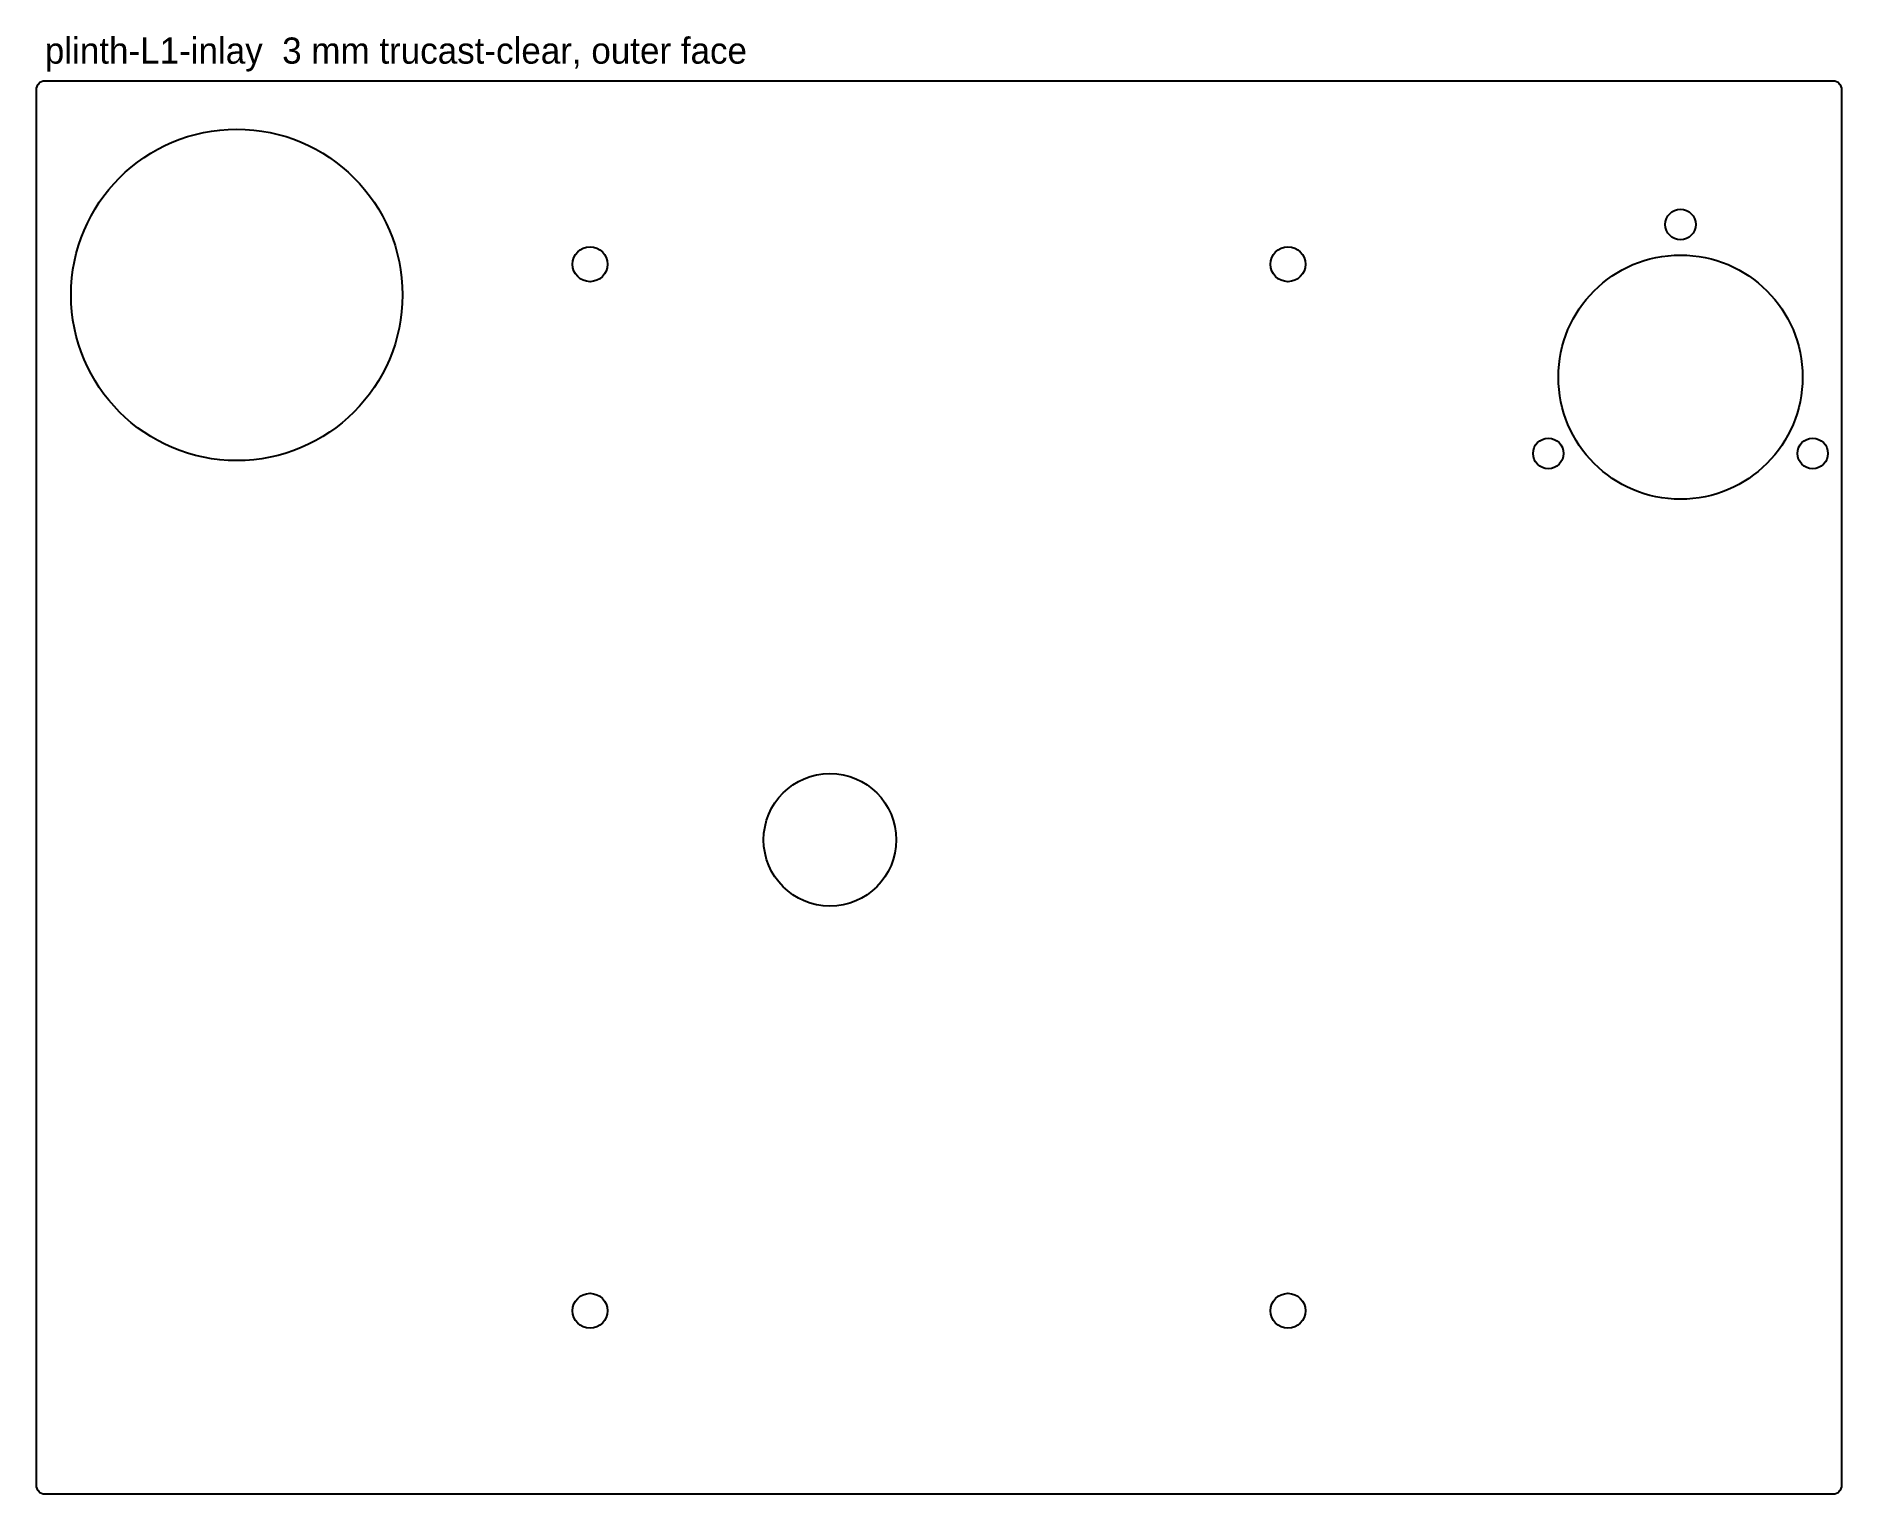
# Model space of a CAD drawing. Header units: millimetres. Extents: x 0 to 414, y 0 to 334.
import ezdxf

# ---------------------------------------------------------------- set-up
doc = ezdxf.new("R2010")
doc.units = ezdxf.units.MM
for name, color, linetype in [('CUT_INSIDE', 5, 'Continuous'), ('CUT_OUTSIDE', 1, 'Continuous'), ('NOTES', 7, 'Continuous')]:
    doc.layers.add(name, color=color, linetype=linetype)

msp = doc.modelspace()

# ---------------------------------------------------------------- linework, layer by layer
at = {"layer": 'CUT_INSIDE'}
for centre, radius in [((46, 274.97), 38), ((377, 291.11), 3.5), ((127, 282), 4), ((287, 282), 4), ((377, 256.11), 28), ((346.69, 238.61), 3.5), ((407.31, 238.61), 3.5), ((182, 150), 15.2), ((127, 42), 4), ((287, 42), 4)]:
    msp.add_circle(centre, radius, dxfattribs=at)
at = {"layer": 'CUT_OUTSIDE'}
msp.add_lwpolyline([(414, 322), (413.96, 322.39), (413.85, 322.77), (413.66, 323.11), (413.41, 323.41), (413.11, 323.66), (412.77, 323.85), (412.39, 323.96), (412, 324), (2, 324), (1.61, 323.96), (1.23, 323.85), (0.89, 323.66), (0.59, 323.41), (0.34, 323.11), (0.15, 322.77), (0.04, 322.39), (0, 322), (0, 2), (0.04, 1.61), (0.15, 1.23), (0.34, 0.89), (0.59, 0.59), (0.89, 0.34), (1.23, 0.15), (1.61, 0.04), (2, 0), (412, 0), (412.39, 0.04), (412.77, 0.15), (413.11, 0.34), (413.41, 0.59), (413.66, 0.89), (413.85, 1.23), (413.96, 1.61), (414, 2), (414, 322)], close=True, dxfattribs=at)

# ---------------------------------------------------------------- texts
at = {"layer": 'NOTES'}
msp.add_text('plinth-L1-inlay  3 mm trucast-clear, outer face', height=6, dxfattribs=at).set_placement((2, 328))

doc.saveas('drawing.dxf')
